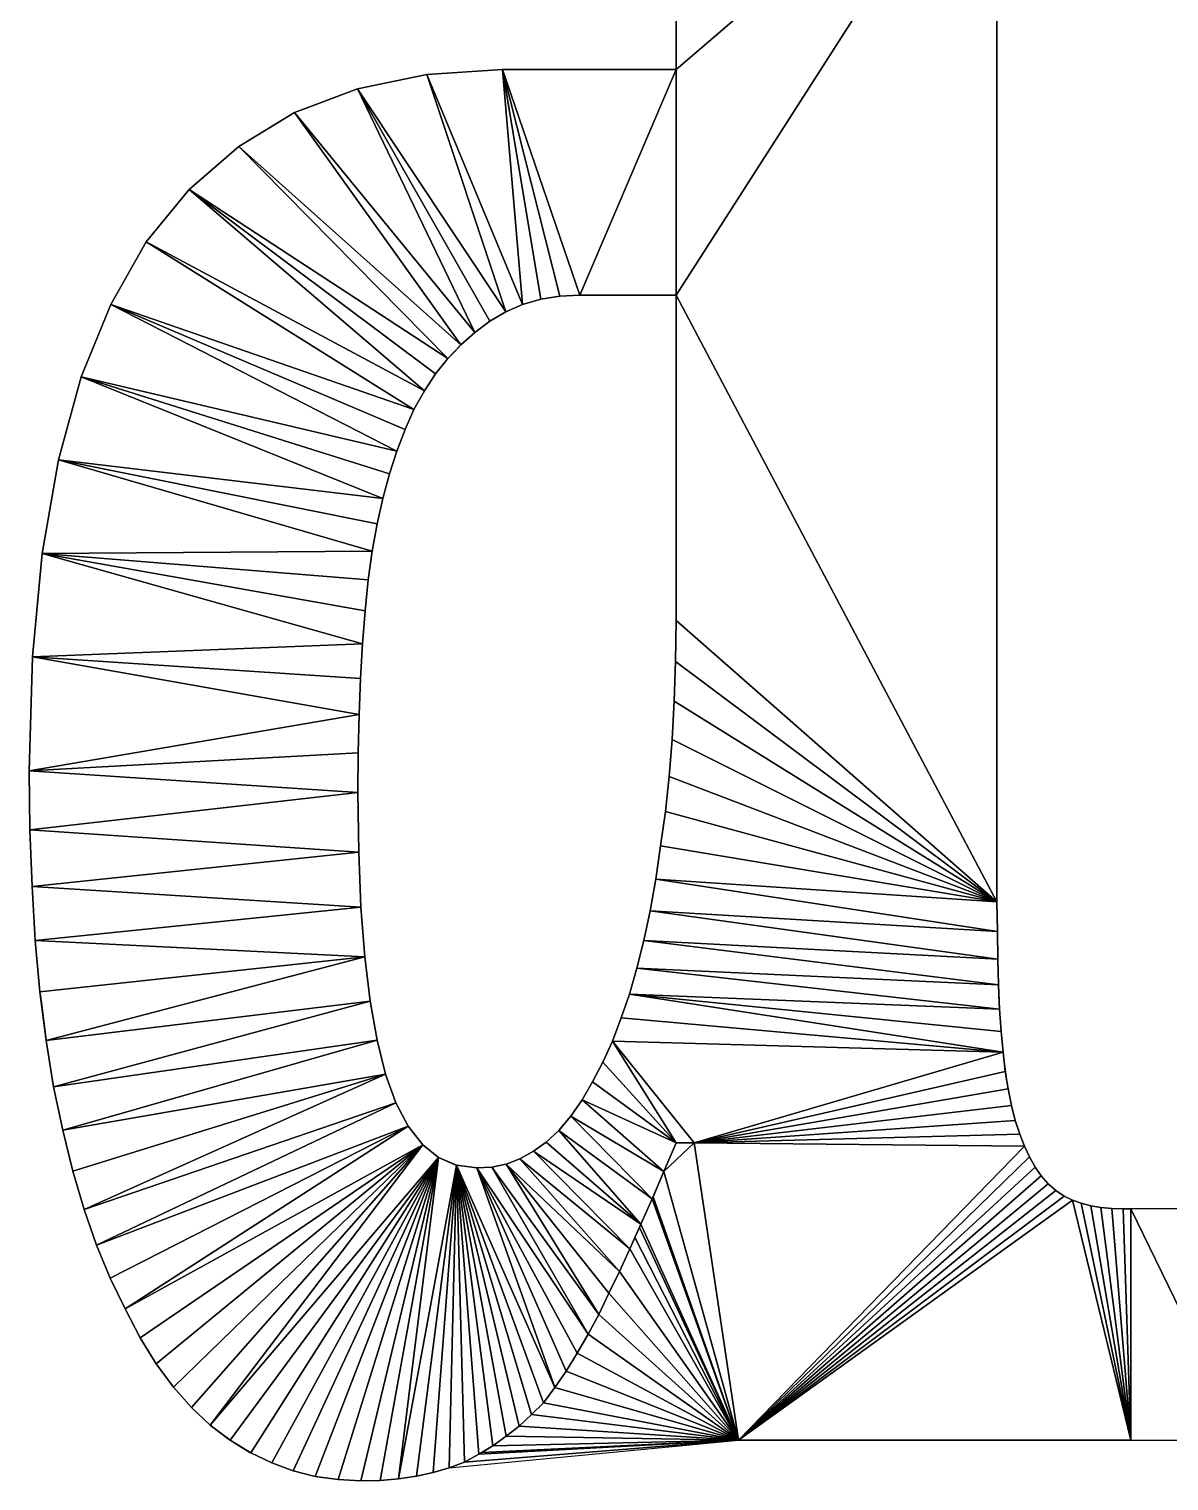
# Model space of a CAD drawing. Header units: inches. Extents: x 62 to 1153, y 3 to 780.
# Drawn here: x 103.498 to 106.095, y 31.17 to 34.478 of the extents above; entities that cross this region are included whole.
import ezdxf

# ---------------------------------------------------------------- set-up
doc = ezdxf.new("R2010")
doc.units = ezdxf.units.IN
doc.header["$MEASUREMENT"] = 0
doc.layers.add('Base', color=3, linetype='Continuous')

msp = doc.modelspace()

# ---------------------------------------------------------------- linework, layer by layer
at = {"layer": 'Base'}
for points in [[(105.703, 32.4895, -43), (105.703, 35.0125, -43), (104.972, 33.8715, -43)], [(104.972, 34.3855, -43), (104.972, 33.8715, -43), (105.703, 35.0125, -43)], [(104.972, 34.9415, -43), (104.972, 34.3855, -43), (105.703, 35.0125, -43)], [(105.703, 32.4895, -43), (105.703, 35.0125, -44), (105.703, 35.0125, -43)], [(105.703, 32.4895, -43), (105.703, 32.4895, -44), (105.703, 35.0125, -44)], [(104.972, 34.9415, -44), (104.972, 34.3855, -44), (104.972, 34.3855, -43)], [(104.972, 34.9415, -44), (104.972, 34.3855, -43), (104.972, 34.9415, -43)], [(104.246, 34.3415, -44), (104.246, 34.3415, -43), (104.404, 34.3745, -43)], [(104.246, 34.3415, -44), (104.404, 34.3745, -43), (104.404, 34.3745, -44)], [(104.404, 34.3745, -43), (104.246, 34.3415, -43), (104.584, 33.8335, -43)], [(104.404, 34.3745, -44), (104.404, 34.3745, -43), (104.577, 34.3855, -43)], [(104.577, 34.3855, -43), (104.577, 34.3855, -44), (104.404, 34.3745, -44)], [(104.577, 34.3855, -43), (104.404, 34.3745, -43), (104.622, 33.8505, -43)], [(104.584, 33.8335, -43), (104.622, 33.8505, -43), (104.404, 34.3745, -43)], [(104.577, 34.3855, -44), (104.577, 34.3855, -43), (104.972, 34.3855, -43)], [(104.577, 34.3855, -44), (104.972, 34.3855, -43), (104.972, 34.3855, -44)], [(104.753, 33.8715, -43), (104.972, 34.3855, -43), (104.577, 34.3855, -43)], [(104.664, 33.8625, -43), (104.707, 33.8695, -43), (104.577, 34.3855, -43)], [(104.707, 33.8695, -43), (104.753, 33.8715, -43), (104.577, 34.3855, -43)], [(104.622, 33.8505, -43), (104.664, 33.8625, -43), (104.577, 34.3855, -43)], [(104.972, 33.8715, -43), (104.972, 34.3855, -43), (104.753, 33.8715, -43)], [(104.246, 34.3415, -43), (104.156, 34.3075, -44), (104.103, 34.2875, -43)], [(104.246, 34.3415, -43), (104.103, 34.2875, -43), (104.514, 33.7865, -43)], [(104.246, 34.3415, -43), (104.246, 34.3415, -44), (104.156, 34.3075, -44)], [(104.514, 33.7865, -43), (104.548, 33.8125, -43), (104.246, 34.3415, -43)], [(104.548, 33.8125, -43), (104.584, 33.8335, -43), (104.246, 34.3415, -43)], [(104.103, 34.2875, -44), (104.103, 34.2875, -43), (104.156, 34.3075, -44)], [(103.976, 34.2105, -44), (103.976, 34.2105, -43), (104.103, 34.2875, -43)], [(103.976, 34.2105, -44), (104.103, 34.2875, -43), (104.103, 34.2875, -44)], [(104.103, 34.2875, -43), (103.976, 34.2105, -43), (104.482, 33.7585, -43)], [(104.482, 33.7585, -43), (104.514, 33.7865, -43), (104.103, 34.2875, -43)], [(103.976, 34.2105, -44), (103.863, 34.1125, -44), (103.976, 34.2105, -43)], [(103.863, 34.1125, -43), (103.976, 34.2105, -43), (103.863, 34.1125, -44)], [(103.976, 34.2105, -43), (103.863, 34.1125, -43), (104.452, 33.7275, -43)], [(104.452, 33.7275, -43), (104.482, 33.7585, -43), (103.976, 34.2105, -43)], [(103.863, 34.1125, -44), (103.765, 33.9935, -44), (103.765, 33.9935, -43)], [(103.863, 34.1125, -44), (103.765, 33.9935, -43), (103.863, 34.1125, -43)], [(103.863, 34.1125, -43), (103.765, 33.9935, -43), (104.399, 33.6535, -43)], [(104.424, 33.6925, -43), (104.452, 33.7275, -43), (103.863, 34.1125, -43)], [(104.399, 33.6535, -43), (104.424, 33.6925, -43), (103.863, 34.1125, -43)], [(103.765, 33.9935, -44), (103.684, 33.8505, -44), (103.684, 33.8505, -43)], [(103.765, 33.9935, -44), (103.684, 33.8505, -43), (103.765, 33.9935, -43)], [(103.765, 33.9935, -43), (103.684, 33.8505, -43), (104.375, 33.6115, -43)], [(104.375, 33.6115, -43), (104.399, 33.6535, -43), (103.765, 33.9935, -43)], [(104.664, 33.8625, -44), (104.707, 33.8695, -44), (104.707, 33.8695, -43)], [(104.664, 33.8625, -44), (104.707, 33.8695, -43), (104.664, 33.8625, -43)], [(104.707, 33.8695, -44), (104.753, 33.8715, -44), (104.753, 33.8715, -43)], [(104.707, 33.8695, -44), (104.753, 33.8715, -43), (104.707, 33.8695, -43)], [(104.753, 33.8715, -44), (104.972, 33.8715, -44), (104.972, 33.8715, -43)], [(104.753, 33.8715, -44), (104.972, 33.8715, -43), (104.753, 33.8715, -43)], [(104.972, 33.1305, -43), (104.972, 33.8715, -43), (104.972, 33.1305, -44)], [(104.972, 33.8715, -44), (104.972, 33.1305, -44), (104.972, 33.8715, -43)], [(104.972, 33.8715, -43), (104.972, 33.1305, -43), (105.703, 32.4895, -43)], [(103.684, 33.8505, -44), (103.617, 33.6855, -44), (103.617, 33.6855, -43)], [(103.684, 33.8505, -44), (103.617, 33.6855, -43), (103.684, 33.8505, -43)], [(103.684, 33.8505, -43), (103.617, 33.6855, -43), (104.336, 33.5165, -43)], [(104.355, 33.5655, -43), (104.375, 33.6115, -43), (103.684, 33.8505, -43)], [(104.336, 33.5165, -43), (104.355, 33.5655, -43), (103.684, 33.8505, -43)], [(104.584, 33.8335, -44), (104.622, 33.8505, -44), (104.622, 33.8505, -43)], [(104.584, 33.8335, -44), (104.622, 33.8505, -43), (104.584, 33.8335, -43)], [(104.622, 33.8505, -44), (104.664, 33.8625, -44), (104.664, 33.8625, -43)], [(104.622, 33.8505, -44), (104.664, 33.8625, -43), (104.622, 33.8505, -43)], [(104.514, 33.7865, -44), (104.548, 33.8125, -44), (104.548, 33.8125, -43)], [(104.514, 33.7865, -44), (104.548, 33.8125, -43), (104.514, 33.7865, -43)], [(104.548, 33.8125, -44), (104.584, 33.8335, -44), (104.584, 33.8335, -43)], [(104.548, 33.8125, -44), (104.584, 33.8335, -43), (104.548, 33.8125, -43)], [(104.482, 33.7585, -44), (104.514, 33.7865, -44), (104.514, 33.7865, -43)], [(104.482, 33.7585, -44), (104.514, 33.7865, -43), (104.482, 33.7585, -43)], [(104.452, 33.7275, -43), (104.467, 33.743, -44), (104.482, 33.7585, -43)], [(104.452, 33.7275, -43), (104.452, 33.7275, -44), (104.467, 33.743, -44)], [(104.482, 33.7585, -44), (104.482, 33.7585, -43), (104.467, 33.743, -44)], [(104.452, 33.7275, -44), (104.452, 33.7275, -43), (104.424, 33.6925, -43)], [(104.452, 33.7275, -44), (104.424, 33.6925, -43), (104.424, 33.6925, -44)], [(103.617, 33.6855, -44), (103.565, 33.4965, -44), (103.565, 33.4965, -43)], [(103.617, 33.6855, -44), (103.565, 33.4965, -43), (103.617, 33.6855, -43)], [(103.617, 33.6855, -43), (103.565, 33.4965, -43), (104.304, 33.4085, -43)], [(104.319, 33.4645, -43), (104.336, 33.5165, -43), (103.617, 33.6855, -43)], [(104.304, 33.4085, -43), (104.319, 33.4645, -43), (103.617, 33.6855, -43)], [(104.424, 33.6925, -44), (104.424, 33.6925, -43), (104.399, 33.6535, -43)], [(104.424, 33.6925, -44), (104.399, 33.6535, -43), (104.399, 33.6535, -44)], [(104.399, 33.6535, -44), (104.399, 33.6535, -43), (104.375, 33.6115, -43)], [(104.399, 33.6535, -44), (104.375, 33.6115, -43), (104.375, 33.6115, -44)], [(104.375, 33.6115, -44), (104.375, 33.6115, -43), (104.355, 33.5655, -43)], [(104.375, 33.6115, -44), (104.355, 33.5655, -43), (104.355, 33.5655, -44)], [(104.355, 33.5655, -44), (104.355, 33.5655, -43), (104.336, 33.5165, -43)], [(104.355, 33.5655, -44), (104.336, 33.5165, -43), (104.336, 33.5165, -44)], [(104.336, 33.5165, -44), (104.336, 33.5165, -43), (104.319, 33.4645, -43)], [(104.336, 33.5165, -44), (104.319, 33.4645, -43), (104.319, 33.4645, -44)], [(103.565, 33.4965, -44), (103.528, 33.2835, -44), (103.528, 33.2835, -43)], [(103.565, 33.4965, -44), (103.528, 33.2835, -43), (103.565, 33.4965, -43)], [(103.565, 33.4965, -43), (103.528, 33.2835, -43), (104.28, 33.2885, -43)], [(104.28, 33.2885, -43), (104.291, 33.3505, -43), (103.565, 33.4965, -43)], [(104.291, 33.3505, -43), (104.304, 33.4085, -43), (103.565, 33.4965, -43)], [(104.319, 33.4645, -44), (104.319, 33.4645, -43), (104.304, 33.4085, -43)], [(104.319, 33.4645, -44), (104.304, 33.4085, -43), (104.304, 33.4085, -44)], [(104.304, 33.4085, -44), (104.304, 33.4085, -43), (104.291, 33.3505, -43)], [(104.304, 33.4085, -44), (104.291, 33.3505, -43), (104.291, 33.3505, -44)], [(104.291, 33.3505, -44), (104.291, 33.3505, -43), (104.28, 33.2885, -43)], [(104.291, 33.3505, -44), (104.28, 33.2885, -43), (104.28, 33.2885, -44)], [(103.528, 33.2835, -44), (103.506, 33.0475, -44), (103.506, 33.0475, -43)], [(103.528, 33.2835, -44), (103.506, 33.0475, -43), (103.528, 33.2835, -43)], [(103.528, 33.2835, -43), (103.506, 33.0475, -43), (104.258, 33.0775, -43)], [(104.271, 33.2235, -43), (104.28, 33.2885, -43), (103.528, 33.2835, -43)], [(104.258, 33.0775, -43), (104.264, 33.1525, -43), (103.528, 33.2835, -43)], [(104.264, 33.1525, -43), (104.271, 33.2235, -43), (103.528, 33.2835, -43)], [(104.271, 33.2235, -43), (104.2793, 33.2835, -44), (104.28, 33.2885, -43)], [(104.271, 33.2235, -43), (104.271, 33.2235, -44), (104.2793, 33.2835, -44)], [(104.28, 33.2885, -44), (104.28, 33.2885, -43), (104.2793, 33.2835, -44)], [(104.271, 33.2235, -44), (104.271, 33.2235, -43), (104.264, 33.1525, -43)], [(104.271, 33.2235, -44), (104.264, 33.1525, -43), (104.264, 33.1525, -44)], [(104.264, 33.1525, -44), (104.264, 33.1525, -43), (104.258, 33.0775, -43)], [(104.264, 33.1525, -44), (104.258, 33.0775, -43), (104.258, 33.0775, -44)], [(104.972, 33.1305, -44), (104.971, 33.0375, -44), (104.971, 33.0375, -43)], [(104.972, 33.1305, -44), (104.971, 33.0375, -43), (104.972, 33.1305, -43)], [(104.972, 33.1305, -43), (104.971, 33.0375, -43), (105.703, 32.4895, -43)], [(104.253, 32.9985, -43), (104.258, 33.0775, -43), (103.506, 33.0475, -43)], [(104.258, 33.0775, -44), (104.258, 33.0775, -43), (104.253, 32.9985, -43)], [(104.258, 33.0775, -44), (104.253, 32.9985, -43), (104.253, 32.9985, -44)], [(103.506, 33.0475, -44), (103.498, 32.7885, -44), (103.498, 32.7885, -43)], [(103.506, 33.0475, -44), (103.498, 32.7885, -43), (103.506, 33.0475, -43)], [(103.506, 33.0475, -43), (103.498, 32.7885, -43), (104.25, 32.9165, -43)], [(104.25, 32.9165, -43), (104.253, 32.9985, -43), (103.506, 33.0475, -43)], [(104.971, 33.0375, -44), (104.968, 32.9465, -44), (104.968, 32.9465, -43)], [(104.971, 33.0375, -44), (104.968, 32.9465, -43), (104.971, 33.0375, -43)], [(104.971, 33.0375, -43), (104.968, 32.9465, -43), (105.703, 32.4895, -43)], [(104.253, 32.9985, -44), (104.253, 32.9985, -43), (104.25, 32.9165, -43)], [(104.253, 32.9985, -44), (104.25, 32.9165, -43), (104.25, 32.9165, -44)], [(104.968, 32.9465, -44), (104.963, 32.8595, -44), (104.963, 32.8595, -43)], [(104.968, 32.9465, -44), (104.963, 32.8595, -43), (104.968, 32.9465, -43)], [(104.968, 32.9465, -43), (104.963, 32.8595, -43), (105.703, 32.4895, -43)], [(104.248, 32.8295, -43), (104.25, 32.9165, -43), (103.498, 32.7885, -43)], [(104.25, 32.9165, -44), (104.25, 32.9165, -43), (104.248, 32.8295, -43)], [(104.25, 32.9165, -44), (104.248, 32.8295, -43), (104.248, 32.8295, -44)], [(104.963, 32.8595, -44), (104.956, 32.7755, -44), (104.956, 32.7755, -43)], [(104.963, 32.8595, -44), (104.956, 32.7755, -43), (104.963, 32.8595, -43)], [(104.963, 32.8595, -43), (104.956, 32.7755, -43), (105.703, 32.4895, -43)], [(104.248, 32.8295, -43), (103.498, 32.7885, -43), (104.247, 32.7385, -43)], [(104.248, 32.8295, -43), (104.247, 32.7385, -43), (104.247, 32.7385, -44)], [(104.248, 32.8295, -43), (104.247, 32.7385, -44), (104.248, 32.8295, -44)], [(103.498, 32.7885, -44), (103.5, 32.6535, -44), (103.5, 32.6535, -43)], [(103.498, 32.7885, -44), (103.5, 32.6535, -43), (103.498, 32.7885, -43)], [(103.5, 32.6535, -43), (104.247, 32.7385, -43), (103.498, 32.7885, -43)], [(104.956, 32.7755, -44), (104.948, 32.6955, -44), (104.948, 32.6955, -43)], [(104.956, 32.7755, -44), (104.948, 32.6955, -43), (104.956, 32.7755, -43)], [(104.956, 32.7755, -43), (104.948, 32.6955, -43), (105.703, 32.4895, -43)], [(104.247, 32.7385, -43), (103.5, 32.6535, -43), (104.249, 32.6025, -43)], [(104.247, 32.7385, -44), (104.247, 32.7385, -43), (104.249, 32.6025, -43)], [(104.247, 32.7385, -44), (104.249, 32.6025, -43), (104.249, 32.6025, -44)], [(104.948, 32.6955, -44), (104.937, 32.6175, -44), (104.937, 32.6175, -43)], [(104.948, 32.6955, -44), (104.937, 32.6175, -43), (104.948, 32.6955, -43)], [(104.948, 32.6955, -43), (104.937, 32.6175, -43), (105.703, 32.4895, -43)], [(103.5, 32.6535, -44), (103.505, 32.5245, -44), (103.505, 32.5245, -43)], [(103.5, 32.6535, -44), (103.505, 32.5245, -43), (103.5, 32.6535, -43)], [(103.505, 32.5245, -43), (104.249, 32.6025, -43), (103.5, 32.6535, -43)], [(104.937, 32.6175, -44), (104.926, 32.5415, -44), (104.926, 32.5415, -43)], [(104.937, 32.6175, -44), (104.926, 32.5415, -43), (104.937, 32.6175, -43)], [(104.937, 32.6175, -43), (104.926, 32.5415, -43), (105.703, 32.4895, -43)], [(104.249, 32.6025, -43), (103.505, 32.5245, -43), (104.254, 32.4775, -43)], [(104.249, 32.6025, -44), (104.249, 32.6025, -43), (104.254, 32.4775, -43)], [(104.249, 32.6025, -44), (104.254, 32.4775, -43), (104.254, 32.4775, -44)], [(103.505, 32.5245, -44), (103.512, 32.4015, -44), (103.512, 32.4015, -43)], [(103.505, 32.5245, -44), (103.512, 32.4015, -43), (103.505, 32.5245, -43)], [(103.512, 32.4015, -43), (104.254, 32.4775, -43), (103.505, 32.5245, -43)], [(104.926, 32.5415, -44), (104.913, 32.4695, -44), (104.913, 32.4695, -43)], [(104.926, 32.5415, -44), (104.913, 32.4695, -43), (104.926, 32.5415, -43)], [(104.926, 32.5415, -43), (104.913, 32.4695, -43), (105.704, 32.4225, -43)], [(105.704, 32.4225, -43), (105.703, 32.4895, -43), (104.926, 32.5415, -43)], [(105.703, 32.4895, -44), (105.703, 32.4895, -43), (105.704, 32.4225, -43)], [(105.703, 32.4895, -44), (105.704, 32.4225, -43), (105.704, 32.4225, -44)], [(104.254, 32.4775, -43), (103.512, 32.4015, -43), (104.263, 32.3645, -43)], [(104.254, 32.4775, -44), (104.254, 32.4775, -43), (104.263, 32.3645, -43)], [(104.254, 32.4775, -44), (104.263, 32.3645, -43), (104.263, 32.3645, -44)], [(104.913, 32.4695, -44), (104.899, 32.4015, -44), (104.899, 32.4015, -43)], [(104.913, 32.4695, -44), (104.899, 32.4015, -43), (104.913, 32.4695, -43)], [(104.913, 32.4695, -43), (104.899, 32.4015, -43), (105.705, 32.3595, -43)], [(105.705, 32.3595, -43), (105.704, 32.4225, -43), (104.913, 32.4695, -43)], [(105.704, 32.4225, -44), (105.704, 32.4225, -43), (105.705, 32.3595, -43)], [(105.704, 32.4225, -44), (105.705, 32.3595, -43), (105.705, 32.3595, -44)], [(103.512, 32.4015, -44), (103.523, 32.2845, -44), (103.523, 32.2845, -43)], [(103.512, 32.4015, -44), (103.523, 32.2845, -43), (103.512, 32.4015, -43)], [(103.523, 32.2845, -43), (104.263, 32.3645, -43), (103.512, 32.4015, -43)], [(104.899, 32.4015, -44), (104.883, 32.3385, -44), (104.883, 32.3385, -43)], [(104.899, 32.4015, -44), (104.883, 32.3385, -43), (104.899, 32.4015, -43)], [(104.899, 32.4015, -43), (104.883, 32.3385, -43), (105.707, 32.3005, -43)], [(105.707, 32.3005, -43), (105.705, 32.3595, -43), (104.899, 32.4015, -43)], [(103.537, 32.1735, -43), (104.263, 32.3645, -43), (103.523, 32.2845, -43)], [(103.537, 32.1735, -43), (104.275, 32.2635, -43), (104.263, 32.3645, -43)], [(104.263, 32.3645, -44), (104.263, 32.3645, -43), (104.275, 32.2635, -43)], [(104.263, 32.3645, -44), (104.275, 32.2635, -43), (104.275, 32.2635, -44)], [(105.705, 32.3595, -44), (105.705, 32.3595, -43), (105.707, 32.3005, -43)], [(105.705, 32.3595, -44), (105.707, 32.3005, -43), (105.707, 32.3005, -44)], [(104.883, 32.3385, -44), (104.866, 32.2795, -44), (104.866, 32.2795, -43)], [(104.883, 32.3385, -44), (104.866, 32.2795, -43), (104.883, 32.3385, -43)], [(104.866, 32.2795, -43), (105.709, 32.2455, -43), (104.883, 32.3385, -43)], [(105.707, 32.3005, -43), (104.883, 32.3385, -43), (105.709, 32.2455, -43)], [(103.537, 32.1735, -43), (103.523, 32.2845, -43), (103.5262, 32.2595, -44)], [(103.523, 32.2845, -44), (103.5262, 32.2595, -44), (103.523, 32.2845, -43)], [(105.707, 32.3005, -44), (105.707, 32.3005, -43), (105.7085, 32.2595, -44)], [(105.709, 32.2455, -43), (105.7085, 32.2595, -44), (105.707, 32.3005, -43)], [(103.5262, 32.2595, -44), (103.537, 32.1735, -44), (103.537, 32.1735, -43)], [(103.537, 32.1735, -43), (103.554, 32.0685, -43), (104.275, 32.2635, -43)], [(104.291, 32.1745, -43), (104.275, 32.2635, -43), (103.554, 32.0685, -43)], [(104.275, 32.2635, -44), (104.275, 32.2635, -43), (104.2757, 32.2595, -44)], [(104.275, 32.2635, -43), (104.291, 32.1745, -43), (104.2757, 32.2595, -44)], [(104.291, 32.1745, -44), (104.2757, 32.2595, -44), (104.291, 32.1745, -43)], [(104.866, 32.2795, -43), (104.859, 32.2595, -44), (104.847, 32.2255, -43)], [(104.866, 32.2795, -43), (104.847, 32.2255, -43), (105.717, 32.1475, -43)], [(104.847, 32.2255, -44), (104.847, 32.2255, -43), (104.859, 32.2595, -44)], [(104.866, 32.2795, -44), (104.859, 32.2595, -44), (104.866, 32.2795, -43)], [(105.709, 32.2455, -43), (104.866, 32.2795, -43), (105.713, 32.1945, -43)], [(105.713, 32.1945, -43), (104.866, 32.2795, -43), (105.717, 32.1475, -43)], [(105.709, 32.2455, -44), (105.7085, 32.2595, -44), (105.709, 32.2455, -43)], [(104.847, 32.2255, -44), (104.827, 32.1725, -43), (104.847, 32.2255, -43)], [(104.827, 32.1725, -43), (104.847, 32.2255, -44), (104.827, 32.1725, -44)], [(104.847, 32.2255, -43), (104.827, 32.1725, -43), (105.717, 32.1475, -43)], [(105.709, 32.2455, -43), (105.713, 32.1945, -43), (105.709, 32.2455, -44)], [(105.713, 32.1945, -44), (105.709, 32.2455, -44), (105.713, 32.1945, -43)], [(105.717, 32.1475, -44), (105.713, 32.1945, -43), (105.717, 32.1475, -43)], [(105.717, 32.1475, -44), (105.713, 32.1945, -44), (105.713, 32.1945, -43)], [(103.537, 32.1735, -44), (103.554, 32.0685, -44), (103.554, 32.0685, -43)], [(103.537, 32.1735, -44), (103.554, 32.0685, -43), (103.537, 32.1735, -43)], [(103.554, 32.0685, -43), (103.575, 31.9695, -43), (104.291, 32.1745, -43)], [(104.31, 32.0975, -43), (104.291, 32.1745, -43), (103.575, 31.9695, -43)], [(104.291, 32.1745, -44), (104.291, 32.1745, -43), (104.31, 32.0975, -43)], [(104.291, 32.1745, -44), (104.31, 32.0975, -43), (104.31, 32.0975, -44)], [(104.827, 32.1725, -43), (104.827, 32.1725, -44), (104.805, 32.1245, -43)], [(104.805, 32.1245, -44), (104.805, 32.1245, -43), (104.827, 32.1725, -44)], [(104.827, 32.1725, -43), (104.805, 32.1245, -43), (104.972, 31.9405, -43)], [(104.972, 31.9405, -43), (105.013, 31.9405, -43), (104.827, 32.1725, -43)], [(105.013, 31.9405, -43), (105.717, 32.1475, -43), (104.827, 32.1725, -43)], [(104.805, 32.1245, -43), (104.782, 32.0795, -44), (104.782, 32.0795, -43)], [(104.805, 32.1245, -44), (104.782, 32.0795, -44), (104.805, 32.1245, -43)], [(104.805, 32.1245, -43), (104.782, 32.0795, -43), (104.972, 31.9405, -43)], [(105.722, 32.1035, -43), (105.717, 32.1475, -43), (105.013, 31.9405, -43)], [(105.722, 32.1035, -44), (105.729, 32.0635, -44), (105.717, 32.1475, -44)], [(105.722, 32.1035, -43), (105.722, 32.1035, -44), (105.717, 32.1475, -43)], [(105.717, 32.1475, -44), (105.717, 32.1475, -43), (105.722, 32.1035, -44)], [(103.575, 31.9695, -43), (103.598, 31.8765, -43), (104.31, 32.0975, -43)], [(103.598, 31.8765, -43), (103.624, 31.7885, -43), (104.31, 32.0975, -43)], [(104.334, 32.0315, -43), (104.31, 32.0975, -43), (103.624, 31.7885, -43)], [(104.31, 32.0975, -44), (104.31, 32.0975, -43), (104.334, 32.0315, -43)], [(104.31, 32.0975, -44), (104.334, 32.0315, -43), (104.334, 32.0315, -44)], [(105.729, 32.0635, -43), (105.722, 32.1035, -43), (105.013, 31.9405, -43)], [(105.722, 32.1035, -44), (105.722, 32.1035, -43), (105.729, 32.0635, -43)], [(105.722, 32.1035, -44), (105.729, 32.0635, -43), (105.729, 32.0635, -44)], [(103.554, 32.0685, -44), (103.575, 31.9695, -44), (103.575, 31.9695, -43)], [(103.554, 32.0685, -44), (103.575, 31.9695, -43), (103.554, 32.0685, -43)], [(104.782, 32.0795, -44), (104.758, 32.0385, -43), (104.782, 32.0795, -43)], [(104.782, 32.0795, -44), (104.758, 32.0385, -44), (104.758, 32.0385, -43)], [(104.782, 32.0795, -43), (104.758, 32.0385, -43), (104.972, 31.9405, -43)], [(105.736, 32.0255, -43), (105.729, 32.0635, -43), (105.013, 31.9405, -43)], [(105.736, 32.0255, -43), (105.736, 32.0255, -44), (105.729, 32.0635, -43)], [(105.729, 32.0635, -44), (105.729, 32.0635, -43), (105.736, 32.0255, -44)], [(103.624, 31.7885, -43), (103.652, 31.7075, -43), (104.334, 32.0315, -43)], [(104.362, 31.9785, -43), (104.334, 32.0315, -43), (103.652, 31.7075, -43)], [(104.334, 32.0315, -44), (104.334, 32.0315, -43), (104.362, 31.9785, -43)], [(104.334, 32.0315, -44), (104.362, 31.9785, -43), (104.362, 31.9785, -44)], [(104.758, 32.0385, -43), (104.732, 32.0015, -44), (104.732, 32.0015, -43)], [(104.758, 32.0385, -44), (104.732, 32.0015, -44), (104.758, 32.0385, -43)], [(104.758, 32.0385, -43), (104.732, 32.0015, -43), (104.944, 31.8755, -43)], [(104.944, 31.8755, -43), (104.972, 31.9405, -43), (104.758, 32.0385, -43)], [(105.745, 31.9915, -43), (105.736, 32.0255, -43), (105.013, 31.9405, -43)], [(105.736, 32.0255, -44), (105.736, 32.0255, -43), (105.745, 31.9915, -43)], [(105.736, 32.0255, -44), (105.745, 31.9915, -43), (105.745, 31.9915, -44)], [(104.732, 32.0015, -43), (104.705, 31.9685, -43), (104.918, 31.8135, -43)], [(104.705, 31.9685, -43), (104.732, 32.0015, -43), (104.723, 31.9905, -44)], [(104.705, 31.9685, -44), (104.705, 31.9685, -43), (104.723, 31.9905, -44)], [(104.732, 32.0015, -44), (104.723, 31.9905, -44), (104.732, 32.0015, -43)], [(104.918, 31.8135, -43), (104.944, 31.8755, -43), (104.732, 32.0015, -43)], [(105.013, 31.9405, -43), (105.755, 31.9605, -43), (105.745, 31.9915, -43)], [(105.755, 31.9605, -43), (105.747, 31.9853, -44), (105.745, 31.9915, -43)], [(105.745, 31.9915, -44), (105.745, 31.9915, -43), (105.747, 31.9853, -44)], [(105.755, 31.9605, -44), (105.747, 31.9853, -44), (105.755, 31.9605, -43)], [(103.575, 31.9695, -44), (103.598, 31.8765, -44), (103.598, 31.8765, -43)], [(103.575, 31.9695, -44), (103.598, 31.8765, -43), (103.575, 31.9695, -43)], [(103.683, 31.6325, -43), (104.362, 31.9785, -43), (103.652, 31.7075, -43)], [(103.717, 31.5625, -43), (104.362, 31.9785, -43), (103.683, 31.6325, -43)], [(104.362, 31.9785, -43), (103.717, 31.5625, -43), (104.395, 31.9365, -43)], [(104.362, 31.9785, -44), (104.362, 31.9785, -43), (104.395, 31.9365, -43)], [(104.362, 31.9785, -44), (104.395, 31.9365, -43), (104.395, 31.9365, -44)], [(104.705, 31.9685, -43), (104.676, 31.9425, -43), (104.892, 31.7555, -43)], [(104.705, 31.9685, -43), (104.705, 31.9685, -44), (104.676, 31.9425, -43)], [(104.676, 31.9425, -44), (104.676, 31.9425, -43), (104.705, 31.9685, -44)], [(104.892, 31.7555, -43), (104.918, 31.8135, -43), (104.705, 31.9685, -43)], [(105.755, 31.9605, -43), (105.013, 31.9405, -43), (105.766, 31.9335, -43)], [(105.755, 31.9605, -44), (105.755, 31.9605, -43), (105.766, 31.9335, -43)], [(105.766, 31.9335, -44), (105.755, 31.9605, -44), (105.766, 31.9335, -43)], [(103.751, 31.4965, -43), (104.395, 31.9365, -43), (103.717, 31.5625, -43)], [(103.788, 31.4375, -43), (104.395, 31.9365, -43), (103.751, 31.4965, -43)], [(103.827, 31.3845, -43), (104.395, 31.9365, -43), (103.788, 31.4375, -43)], [(103.868, 31.3375, -43), (104.395, 31.9365, -43), (103.827, 31.3845, -43)], [(103.911, 31.2975, -43), (104.395, 31.9365, -43), (103.868, 31.3375, -43)], [(104.395, 31.9365, -43), (103.911, 31.2975, -43), (104.431, 31.9075, -43)], [(104.395, 31.9365, -44), (104.395, 31.9365, -43), (104.431, 31.9075, -43)], [(104.395, 31.9365, -44), (104.431, 31.9075, -43), (104.431, 31.9075, -44)], [(104.647, 31.9215, -43), (104.616, 31.9045, -43), (104.867, 31.6995, -43)], [(104.616, 31.9045, -44), (104.616, 31.9045, -43), (104.647, 31.9215, -43)], [(104.616, 31.9045, -44), (104.647, 31.9215, -43), (104.647, 31.9215, -44)], [(104.676, 31.9425, -43), (104.647, 31.9215, -43), (104.892, 31.7555, -43)], [(104.676, 31.9425, -44), (104.647, 31.9215, -44), (104.676, 31.9425, -43)], [(104.647, 31.9215, -43), (104.676, 31.9425, -43), (104.647, 31.9215, -44)], [(104.867, 31.6995, -43), (104.892, 31.7555, -43), (104.647, 31.9215, -43)], [(104.972, 31.9405, -44), (104.944, 31.8755, -44), (105.013, 31.9405, -44)], [(105.013, 31.9405, -44), (104.944, 31.8755, -44), (105.114, 31.2635, -44)], [(104.972, 31.9405, -44), (104.972, 31.9405, -43), (104.944, 31.8755, -43)], [(104.944, 31.8755, -44), (104.972, 31.9405, -44), (104.944, 31.8755, -43)], [(105.013, 31.9405, -43), (104.972, 31.9405, -43), (104.972, 31.9405, -44)], [(105.013, 31.9405, -43), (104.972, 31.9405, -44), (105.013, 31.9405, -44)], [(105.114, 31.2635, -43), (105.766, 31.9335, -43), (105.013, 31.9405, -43)], [(105.013, 31.9405, -44), (105.114, 31.2635, -44), (105.114, 31.2635, -43)], [(105.013, 31.9405, -44), (105.114, 31.2635, -43), (105.013, 31.9405, -43)], [(105.777, 31.9085, -43), (105.766, 31.9335, -43), (105.114, 31.2635, -43)], [(105.777, 31.9085, -44), (105.766, 31.9335, -43), (105.777, 31.9085, -43)], [(105.777, 31.9085, -44), (105.766, 31.9335, -44), (105.766, 31.9335, -43)], [(103.911, 31.2975, -43), (103.956, 31.2635, -43), (104.431, 31.9075, -43)], [(103.956, 31.2635, -43), (104.003, 31.2345, -43), (104.431, 31.9075, -43)], [(104.003, 31.2345, -43), (104.051, 31.2115, -43), (104.431, 31.9075, -43)], [(104.051, 31.2115, -43), (104.1, 31.1935, -43), (104.431, 31.9075, -43)], [(104.1, 31.1935, -43), (104.15, 31.1805, -43), (104.431, 31.9075, -43)], [(104.15, 31.1805, -43), (104.202, 31.1735, -43), (104.431, 31.9075, -43)], [(104.202, 31.1735, -43), (104.254, 31.1705, -43), (104.431, 31.9075, -43)], [(104.254, 31.1705, -43), (104.298, 31.1715, -43), (104.431, 31.9075, -43)], [(104.298, 31.1715, -43), (104.34, 31.1755, -43), (104.431, 31.9075, -43)], [(104.472, 31.8895, -43), (104.431, 31.9075, -43), (104.34, 31.1755, -43)], [(104.34, 31.1755, -43), (104.381, 31.1815, -43), (104.472, 31.8895, -43)], [(104.381, 31.1815, -43), (104.419, 31.1895, -43), (104.472, 31.8895, -43)], [(104.419, 31.1895, -43), (104.455, 31.2005, -43), (104.472, 31.8895, -43)], [(104.431, 31.9075, -44), (104.431, 31.9075, -43), (104.467, 31.8917, -44)], [(104.467, 31.8917, -44), (104.431, 31.9075, -43), (104.472, 31.8895, -43)], [(104.455, 31.2005, -43), (104.49, 31.2135, -43), (104.472, 31.8895, -43)], [(104.472, 31.8895, -44), (104.467, 31.8917, -44), (104.472, 31.8895, -43)], [(104.555, 31.2505, -43), (104.585, 31.2725, -43), (104.472, 31.8895, -43)], [(104.585, 31.2725, -43), (104.615, 31.2955, -43), (104.472, 31.8895, -43)], [(104.615, 31.2955, -43), (104.643, 31.3215, -43), (104.472, 31.8895, -43)], [(104.523, 31.2315, -43), (104.472, 31.8895, -43), (104.49, 31.2135, -43)], [(104.555, 31.2505, -43), (104.472, 31.8895, -43), (104.523, 31.2315, -43)], [(104.643, 31.3215, -43), (104.67, 31.3485, -43), (104.472, 31.8895, -43)], [(104.518, 31.8835, -44), (104.472, 31.8895, -43), (104.518, 31.8835, -43)], [(104.472, 31.8895, -44), (104.472, 31.8895, -43), (104.518, 31.8835, -44)], [(104.67, 31.3485, -43), (104.696, 31.3835, -43), (104.472, 31.8895, -43)], [(104.518, 31.8835, -43), (104.472, 31.8895, -43), (104.696, 31.3835, -43)], [(104.518, 31.8835, -44), (104.518, 31.8835, -43), (104.552, 31.8855, -43)], [(104.552, 31.8855, -44), (104.518, 31.8835, -44), (104.552, 31.8855, -43)], [(104.552, 31.8855, -43), (104.518, 31.8835, -43), (104.772, 31.5045, -43)], [(104.585, 31.8925, -44), (104.552, 31.8855, -43), (104.585, 31.8925, -43)], [(104.585, 31.8925, -44), (104.552, 31.8855, -44), (104.552, 31.8855, -43)], [(104.585, 31.8925, -43), (104.552, 31.8855, -43), (104.796, 31.5495, -43)], [(104.772, 31.5045, -43), (104.796, 31.5495, -43), (104.552, 31.8855, -43)], [(104.616, 31.9045, -43), (104.616, 31.9045, -44), (104.585, 31.8925, -43)], [(104.585, 31.8925, -44), (104.585, 31.8925, -43), (104.616, 31.9045, -44)], [(104.616, 31.9045, -43), (104.585, 31.8925, -43), (104.843, 31.6475, -43)], [(104.796, 31.5495, -43), (104.819, 31.5985, -43), (104.585, 31.8925, -43)], [(104.819, 31.5985, -43), (104.843, 31.6475, -43), (104.585, 31.8925, -43)], [(104.843, 31.6475, -43), (104.867, 31.6995, -43), (104.616, 31.9045, -43)], [(105.777, 31.9085, -43), (105.114, 31.2635, -43), (105.79, 31.8855, -43)], [(105.804, 31.8655, -43), (105.79, 31.8855, -43), (105.114, 31.2635, -43)], [(105.79, 31.8855, -44), (105.777, 31.9085, -43), (105.79, 31.8855, -43)], [(105.79, 31.8855, -44), (105.777, 31.9085, -44), (105.777, 31.9085, -43)], [(105.79, 31.8855, -44), (105.79, 31.8855, -43), (105.804, 31.8655, -43)], [(105.79, 31.8855, -44), (105.804, 31.8655, -43), (105.804, 31.8655, -44)], [(103.598, 31.8765, -44), (103.624, 31.7885, -44), (103.624, 31.7885, -43)], [(103.598, 31.8765, -44), (103.624, 31.7885, -43), (103.598, 31.8765, -43)], [(104.696, 31.3835, -43), (104.722, 31.4205, -43), (104.518, 31.8835, -43)], [(104.722, 31.4205, -43), (104.747, 31.4615, -43), (104.518, 31.8835, -43)], [(104.747, 31.4615, -43), (104.772, 31.5045, -43), (104.518, 31.8835, -43)], [(104.944, 31.8755, -43), (104.918, 31.8135, -43), (104.9197, 31.8174, -44)], [(104.9197, 31.8174, -44), (105.114, 31.2635, -44), (104.944, 31.8755, -44)], [(104.9197, 31.8174, -44), (104.944, 31.8755, -44), (104.944, 31.8755, -43)], [(105.804, 31.8655, -43), (105.114, 31.2635, -43), (105.82, 31.8475, -43)], [(105.82, 31.8475, -43), (105.82, 31.8475, -44), (105.804, 31.8655, -43)], [(105.804, 31.8655, -44), (105.804, 31.8655, -43), (105.82, 31.8475, -44)], [(105.837, 31.8325, -43), (105.82, 31.8475, -43), (105.114, 31.2635, -43)], [(105.856, 31.8195, -43), (105.837, 31.8325, -43), (105.114, 31.2635, -43)], [(105.875, 31.8105, -43), (105.856, 31.8195, -43), (105.114, 31.2635, -43)], [(105.837, 31.8325, -44), (105.82, 31.8475, -44), (105.837, 31.8325, -43)], [(105.82, 31.8475, -43), (105.837, 31.8325, -43), (105.82, 31.8475, -44)], [(105.856, 31.8195, -43), (105.856, 31.8195, -44), (105.837, 31.8325, -43)], [(105.837, 31.8325, -44), (105.837, 31.8325, -43), (105.856, 31.8195, -44)], [(105.875, 31.8105, -44), (105.856, 31.8195, -44), (105.875, 31.8105, -43)], [(105.856, 31.8195, -43), (105.875, 31.8105, -43), (105.856, 31.8195, -44)], [(103.624, 31.7885, -44), (103.652, 31.7075, -44), (103.652, 31.7075, -43)], [(103.624, 31.7885, -44), (103.652, 31.7075, -43), (103.624, 31.7885, -43)], [(104.892, 31.7555, -44), (105.114, 31.2635, -44), (104.918, 31.8135, -44)], [(104.918, 31.8135, -44), (104.918, 31.8135, -43), (104.892, 31.7555, -43)], [(104.892, 31.7555, -44), (104.918, 31.8135, -44), (104.892, 31.7555, -43)], [(104.918, 31.8135, -44), (105.114, 31.2635, -44), (104.9197, 31.8174, -44)], [(104.918, 31.8135, -44), (104.9197, 31.8174, -44), (104.918, 31.8135, -43)], [(105.114, 31.2635, -43), (106.008, 31.2635, -43), (105.875, 31.8105, -43)], [(105.895, 31.8035, -43), (105.875, 31.8105, -43), (106.008, 31.2635, -43)], [(105.895, 31.8035, -44), (105.875, 31.8105, -43), (105.895, 31.8035, -43)], [(105.875, 31.8105, -43), (105.895, 31.8035, -44), (105.875, 31.8105, -44)], [(105.917, 31.7975, -43), (105.895, 31.8035, -43), (106.008, 31.2635, -43)], [(105.895, 31.8035, -44), (105.895, 31.8035, -43), (105.917, 31.7975, -43)], [(105.917, 31.7975, -43), (105.917, 31.7975, -44), (105.895, 31.8035, -44)], [(105.94, 31.7935, -43), (105.917, 31.7975, -43), (106.008, 31.2635, -43)], [(105.917, 31.7975, -43), (105.94, 31.7935, -43), (105.94, 31.7935, -44)], [(105.917, 31.7975, -44), (105.917, 31.7975, -43), (105.94, 31.7935, -44)], [(105.965, 31.7915, -43), (105.94, 31.7935, -43), (106.008, 31.2635, -43)], [(105.94, 31.7935, -43), (105.965, 31.7915, -43), (105.94, 31.7935, -44)], [(105.94, 31.7935, -44), (105.965, 31.7915, -43), (105.965, 31.7915, -44)], [(105.991, 31.7905, -43), (105.965, 31.7915, -43), (106.008, 31.2635, -43)], [(105.965, 31.7915, -44), (105.965, 31.7915, -43), (105.991, 31.7905, -43)], [(105.965, 31.7915, -44), (105.991, 31.7905, -43), (105.991, 31.7905, -44)], [(106.008, 31.7905, -43), (105.991, 31.7905, -43), (106.008, 31.2635, -43)], [(105.991, 31.7905, -44), (105.991, 31.7905, -43), (106.008, 31.7905, -44)], [(106.008, 31.7905, -44), (105.991, 31.7905, -43), (106.008, 31.7905, -43)], [(106.008, 31.2635, -44), (106.265, 31.2635, -44), (106.008, 31.7905, -44)], [(106.265, 31.7905, -44), (106.008, 31.7905, -44), (106.265, 31.2635, -44)], [(106.008, 31.2635, -43), (106.008, 31.2635, -44), (106.008, 31.7905, -43)], [(106.008, 31.7905, -44), (106.008, 31.7905, -43), (106.008, 31.2635, -44)], [(104.892, 31.7555, -43), (104.867, 31.6995, -43), (104.8785, 31.7253, -44)], [(104.8885, 31.7475, -44), (104.892, 31.7555, -43), (104.8785, 31.7253, -44)], [(104.8885, 31.7475, -44), (105.114, 31.2635, -44), (104.892, 31.7555, -44)], [(104.8885, 31.7475, -44), (104.892, 31.7555, -44), (104.892, 31.7555, -43)], [(104.867, 31.6995, -44), (105.114, 31.2635, -44), (104.8785, 31.7253, -44)], [(104.867, 31.6995, -44), (104.8785, 31.7253, -44), (104.867, 31.6995, -43)], [(104.8785, 31.7253, -44), (105.114, 31.2635, -44), (104.8885, 31.7475, -44)], [(103.652, 31.7075, -44), (103.683, 31.6325, -44), (103.683, 31.6325, -43)], [(103.652, 31.7075, -44), (103.683, 31.6325, -43), (103.652, 31.7075, -43)], [(104.843, 31.6475, -44), (105.114, 31.2635, -44), (104.867, 31.6995, -44)], [(104.867, 31.6995, -44), (104.867, 31.6995, -43), (104.843, 31.6475, -43)], [(104.867, 31.6995, -44), (104.843, 31.6475, -43), (104.843, 31.6475, -44)], [(103.683, 31.6325, -44), (103.717, 31.5625, -44), (103.717, 31.5625, -43)], [(103.683, 31.6325, -44), (103.717, 31.5625, -43), (103.683, 31.6325, -43)], [(104.819, 31.5985, -44), (105.114, 31.2635, -44), (104.843, 31.6475, -44)], [(104.843, 31.6475, -44), (104.843, 31.6475, -43), (104.819, 31.5985, -43)], [(104.843, 31.6475, -44), (104.819, 31.5985, -43), (104.819, 31.5985, -44)], [(104.796, 31.5495, -44), (105.114, 31.2635, -44), (104.819, 31.5985, -44)], [(104.819, 31.5985, -44), (104.819, 31.5985, -43), (104.796, 31.5495, -43)], [(104.819, 31.5985, -44), (104.796, 31.5495, -43), (104.796, 31.5495, -44)], [(103.717, 31.5625, -44), (103.751, 31.4965, -44), (103.751, 31.4965, -43)], [(103.717, 31.5625, -44), (103.751, 31.4965, -43), (103.717, 31.5625, -43)], [(104.772, 31.5045, -44), (105.114, 31.2635, -44), (104.796, 31.5495, -44)], [(104.796, 31.5495, -44), (104.796, 31.5495, -43), (104.772, 31.5045, -43)], [(104.796, 31.5495, -44), (104.772, 31.5045, -43), (104.772, 31.5045, -44)], [(103.751, 31.4965, -44), (103.788, 31.4375, -44), (103.788, 31.4375, -43)], [(103.751, 31.4965, -44), (103.788, 31.4375, -43), (103.751, 31.4965, -43)], [(104.747, 31.4615, -44), (105.114, 31.2635, -44), (104.772, 31.5045, -44)], [(104.772, 31.5045, -44), (104.772, 31.5045, -43), (104.747, 31.4615, -43)], [(104.772, 31.5045, -44), (104.747, 31.4615, -43), (104.747, 31.4615, -44)], [(104.722, 31.4205, -44), (105.114, 31.2635, -44), (104.747, 31.4615, -44)], [(104.747, 31.4615, -44), (104.747, 31.4615, -43), (104.722, 31.4205, -43)], [(104.747, 31.4615, -44), (104.722, 31.4205, -43), (104.722, 31.4205, -44)], [(103.788, 31.4375, -44), (103.827, 31.3845, -44), (103.827, 31.3845, -43)], [(103.788, 31.4375, -44), (103.827, 31.3845, -43), (103.788, 31.4375, -43)], [(104.696, 31.3835, -44), (105.114, 31.2635, -44), (104.722, 31.4205, -44)], [(104.722, 31.4205, -44), (104.722, 31.4205, -43), (104.696, 31.3835, -43)], [(104.722, 31.4205, -44), (104.696, 31.3835, -43), (104.696, 31.3835, -44)], [(103.827, 31.3845, -44), (103.868, 31.3375, -44), (103.868, 31.3375, -43)], [(103.827, 31.3845, -44), (103.868, 31.3375, -43), (103.827, 31.3845, -43)], [(104.67, 31.3485, -44), (105.114, 31.2635, -44), (104.696, 31.3835, -44)], [(104.696, 31.3835, -44), (104.696, 31.3835, -43), (104.67, 31.3485, -43)], [(104.696, 31.3835, -44), (104.67, 31.3485, -43), (104.67, 31.3485, -44)], [(103.868, 31.3375, -44), (103.911, 31.2975, -44), (103.911, 31.2975, -43)], [(103.868, 31.3375, -44), (103.911, 31.2975, -43), (103.868, 31.3375, -43)], [(104.643, 31.3215, -44), (105.114, 31.2635, -44), (104.67, 31.3485, -44)], [(104.643, 31.3215, -44), (104.67, 31.3485, -44), (104.67, 31.3485, -43)], [(104.643, 31.3215, -44), (104.67, 31.3485, -43), (104.643, 31.3215, -43)], [(103.911, 31.2975, -44), (103.955, 31.2642, -44), (103.911, 31.2975, -43)], [(103.955, 31.2642, -44), (103.956, 31.2635, -43), (103.911, 31.2975, -43)], [(104.585, 31.2725, -44), (105.114, 31.2635, -44), (104.615, 31.2955, -44)], [(104.585, 31.2725, -44), (104.615, 31.2955, -44), (104.615, 31.2955, -43)], [(104.585, 31.2725, -44), (104.615, 31.2955, -43), (104.585, 31.2725, -43)], [(104.615, 31.2955, -44), (105.114, 31.2635, -44), (104.643, 31.3215, -44)], [(104.615, 31.2955, -44), (104.643, 31.3215, -44), (104.643, 31.3215, -43)], [(104.615, 31.2955, -44), (104.643, 31.3215, -43), (104.615, 31.2955, -43)], [(103.955, 31.2642, -44), (103.956, 31.2635, -44), (103.956, 31.2635, -43)], [(104.003, 31.2345, -43), (103.956, 31.2635, -43), (104.0014, 31.2355, -44)], [(103.956, 31.2635, -44), (104.0014, 31.2355, -44), (103.956, 31.2635, -43)], [(104.455, 31.2005, -44), (105.114, 31.2635, -44), (104.49, 31.2135, -44)], [(104.49, 31.2135, -44), (105.114, 31.2635, -44), (104.523, 31.2315, -44)], [(104.523, 31.2315, -44), (105.114, 31.2635, -44), (104.5298, 31.2355, -44)], [(104.5298, 31.2355, -44), (105.114, 31.2635, -44), (104.555, 31.2505, -44)], [(104.555, 31.2505, -44), (105.114, 31.2635, -44), (104.585, 31.2725, -44)], [(104.555, 31.2505, -44), (104.585, 31.2725, -44), (104.585, 31.2725, -43)], [(104.555, 31.2505, -44), (104.585, 31.2725, -43), (104.555, 31.2505, -43)], [(106.008, 31.2635, -44), (105.114, 31.2635, -43), (105.114, 31.2635, -44)], [(106.008, 31.2635, -44), (106.008, 31.2635, -43), (105.114, 31.2635, -43)], [(104.0014, 31.2355, -44), (104.003, 31.2345, -44), (104.003, 31.2345, -43)], [(104.003, 31.2345, -44), (104.051, 31.2115, -44), (104.051, 31.2115, -43)], [(104.003, 31.2345, -44), (104.051, 31.2115, -43), (104.003, 31.2345, -43)], [(104.49, 31.2135, -44), (104.523, 31.2315, -44), (104.523, 31.2315, -43)], [(104.49, 31.2135, -44), (104.523, 31.2315, -43), (104.49, 31.2135, -43)], [(104.555, 31.2505, -43), (104.523, 31.2315, -43), (104.5298, 31.2355, -44)], [(104.523, 31.2315, -44), (104.5298, 31.2355, -44), (104.523, 31.2315, -43)], [(104.5298, 31.2355, -44), (104.555, 31.2505, -44), (104.555, 31.2505, -43)], [(104.051, 31.2115, -44), (104.1, 31.1935, -44), (104.1, 31.1935, -43)], [(104.051, 31.2115, -44), (104.1, 31.1935, -43), (104.051, 31.2115, -43)], [(104.1, 31.1935, -44), (104.15, 31.1805, -44), (104.15, 31.1805, -43)], [(104.1, 31.1935, -44), (104.15, 31.1805, -43), (104.1, 31.1935, -43)], [(104.419, 31.1895, -44), (104.455, 31.2005, -44), (104.455, 31.2005, -43)], [(104.419, 31.1895, -44), (104.455, 31.2005, -43), (104.419, 31.1895, -43)], [(104.455, 31.2005, -44), (104.49, 31.2135, -44), (104.49, 31.2135, -43)], [(104.455, 31.2005, -44), (104.49, 31.2135, -43), (104.455, 31.2005, -43)], [(104.15, 31.1805, -44), (104.202, 31.1735, -44), (104.202, 31.1735, -43)], [(104.15, 31.1805, -44), (104.202, 31.1735, -43), (104.15, 31.1805, -43)], [(104.202, 31.1735, -44), (104.254, 31.1705, -44), (104.254, 31.1705, -43)], [(104.202, 31.1735, -44), (104.254, 31.1705, -43), (104.202, 31.1735, -43)], [(104.254, 31.1705, -44), (104.298, 31.1715, -44), (104.298, 31.1715, -43)], [(104.254, 31.1705, -44), (104.298, 31.1715, -43), (104.254, 31.1705, -43)], [(104.298, 31.1715, -44), (104.34, 31.1755, -44), (104.34, 31.1755, -43)], [(104.298, 31.1715, -44), (104.34, 31.1755, -43), (104.298, 31.1715, -43)], [(104.34, 31.1755, -44), (104.381, 31.1815, -44), (104.381, 31.1815, -43)], [(104.34, 31.1755, -44), (104.381, 31.1815, -43), (104.34, 31.1755, -43)], [(104.381, 31.1815, -44), (104.419, 31.1895, -44), (104.419, 31.1895, -43)], [(104.381, 31.1815, -44), (104.419, 31.1895, -43), (104.381, 31.1815, -43)]]:
    msp.add_3dface(points, dxfattribs=at)

doc.saveas('drawing.dxf')
